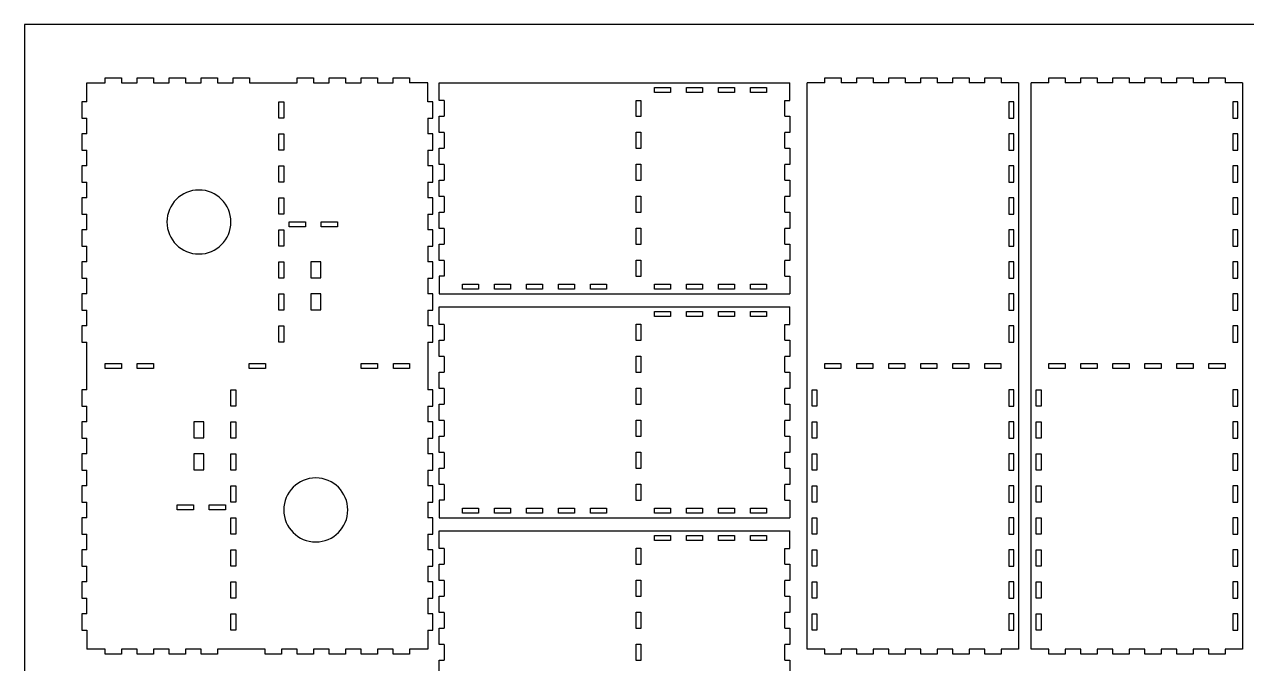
# Model space of a CAD drawing. Header units: millimetres. Extents: x -699 to 699, y -516 to 516.
# Drawn here: x -699 to 64, y 117 to 516 of the extents above; entities that cross this region are included whole.
import ezdxf

# ---------------------------------------------------------------- set-up
doc = ezdxf.new("R2010")
doc.units = ezdxf.units.MM
doc.layers.get('0').update_dxf_attribs({"lineweight": 25, "true_color": 0xffffff})
doc.layers.add('layer 1', color=1, linetype='Continuous', lineweight=25, true_color=0xff0000)

msp = doc.modelspace()

# ---------------------------------------------------------------- linework, layer by layer
for p, q in [((-648.6, 480), (-648.6, 483.1)), ((-648.6, 483.1), (-638.4, 483.1)), ((-638.4, 483.1), (-638.4, 480)), ((-628.6, 480), (-628.6, 483.1)), ((-628.6, 483.1), (-618.4, 483.1)), ((-618.4, 483.1), (-618.4, 480)), ((-608.6, 480), (-608.6, 483.1)), ((-608.6, 483.1), (-598.4, 483.1)), ((-598.4, 483.1), (-598.4, 480)), ((-588.6, 480), (-588.6, 483.1)), ((-588.6, 483.1), (-578.4, 483.1)), ((-578.4, 483.1), (-578.4, 480)), ((-568.6, 480), (-568.6, 483.1)), ((-568.6, 483.1), (-558.4, 483.1)), ((-558.4, 483.1), (-558.4, 480)), ((-528.6, 480), (-528.6, 483.1)), ((-528.6, 483.1), (-518.4, 483.1)), ((-518.4, 483.1), (-518.4, 480)), ((-508.6, 480), (-508.6, 483.1)), ((-508.6, 483.1), (-498.4, 483.1)), ((-498.4, 483.1), (-498.4, 480)), ((-488.6, 480), (-488.6, 483.1)), ((-488.6, 483.1), (-478.4, 483.1)), ((-478.4, 483.1), (-478.4, 480)), ((-468.6, 480), (-468.6, 483.1)), ((-468.6, 483.1), (-458.4, 483.1)), ((-458.4, 483.1), (-458.4, 480)), ((-199.1, 480), (-199.1, 483.1)), ((-199.1, 483.1), (-188.9, 483.1)), ((-188.9, 483.1), (-188.9, 480)), ((-179.1, 480), (-179.1, 483.1)), ((-179.1, 483.1), (-168.9, 483.1)), ((-168.9, 483.1), (-168.9, 480)), ((-159.1, 480), (-159.1, 483.1)), ((-159.1, 483.1), (-148.9, 483.1)), ((-148.9, 483.1), (-148.9, 480)), ((-139.1, 480), (-139.1, 483.1)), ((-139.1, 483.1), (-128.9, 483.1)), ((-128.9, 483.1), (-128.9, 480)), ((-119.1, 480), (-119.1, 483.1)), ((-119.1, 483.1), (-108.9, 483.1)), ((-108.9, 483.1), (-108.9, 480)), ((-99.1, 480), (-99.1, 483.1)), ((-99.1, 483.1), (-88.9, 483.1)), ((-88.9, 483.1), (-88.9, 480)), ((-59.1, 480), (-59.1, 483.1)), ((-59.1, 483.1), (-48.9, 483.1)), ((-48.9, 483.1), (-48.9, 480)), ((-39.1, 480), (-39.1, 483.1)), ((-39.1, 483.1), (-28.9, 483.1)), ((-28.9, 483.1), (-28.9, 480)), ((-19.1, 480), (-19.1, 483.1)), ((-19.1, 483.1), (-8.9, 483.1)), ((-8.9, 483.1), (-8.9, 480)), ((0.9, 480), (0.9, 483.1)), ((0.9, 483.1), (11.1, 483.1)), ((11.1, 483.1), (11.1, 480)), ((20.9, 480), (20.9, 483.1)), ((20.9, 483.1), (31.1, 483.1)), ((31.1, 483.1), (31.1, 480)), ((40.9, 480), (40.9, 483.1)), ((40.9, 483.1), (51.1, 483.1)), ((51.1, 483.1), (51.1, 480)), ((-660, 480), (-648.6, 480)), ((-660, 468.1), (-660, 480)), ((-638.4, 480), (-628.6, 480)), ((-618.4, 480), (-608.6, 480)), ((-598.4, 480), (-588.6, 480)), ((-578.4, 480), (-568.6, 480)), ((-558.4, 480), (-528.6, 480)), ((-518.4, 480), (-508.6, 480)), ((-498.4, 480), (-488.6, 480)), ((-478.4, 480), (-468.6, 480)), ((-447, 480), (-458.4, 480)), ((-447, 468.1), (-447, 480)), ((-440, 468.9), (-440, 480)), ((-440, 480), (-220.8, 480)), ((-305.45, 473.9), (-305.45, 477)), ((-305.45, 477), (-295.35, 477)), ((-295.35, 473.9), (-305.45, 473.9)), ((-295.35, 477), (-295.35, 473.9)), ((-285.45, 473.9), (-285.45, 477)), ((-285.45, 477), (-275.35, 477)), ((-275.35, 473.9), (-285.45, 473.9)), ((-275.35, 477), (-275.35, 473.9)), ((-265.45, 473.9), (-265.45, 477)), ((-265.45, 477), (-255.35, 477)), ((-255.35, 473.9), (-265.45, 473.9)), ((-255.35, 477), (-255.35, 473.9)), ((-245.45, 473.9), (-245.45, 477)), ((-245.45, 477), (-235.35, 477)), ((-235.35, 473.9), (-245.45, 473.9)), ((-235.35, 477), (-235.35, 473.9)), ((-220.8, 468.9), (-220.8, 480)), ((-199.1, 480), (-210, 480)), ((-210, 126), (-210, 480)), ((-179.1, 480), (-188.9, 480)), ((-159.1, 480), (-168.9, 480)), ((-139.1, 480), (-148.9, 480)), ((-119.1, 480), (-128.9, 480)), ((-99.1, 480), (-108.9, 480)), ((-78, 480), (-88.9, 480)), ((-78, 480), (-78, 126)), ((-59.1, 480), (-70, 480)), ((-70, 126), (-70, 480)), ((-39.1, 480), (-48.9, 480)), ((-19.1, 480), (-28.9, 480)), ((0.9, 480), (-8.9, 480)), ((20.9, 480), (11.1, 480)), ((40.9, 480), (31.1, 480)), ((62, 480), (51.1, 480)), ((62, 480), (62, 126)), ((-660, 468.1), (-663.1, 468.1)), ((-663.1, 468.1), (-663.1, 457.9)), ((-540.05, 457.95), (-540.05, 468.05)), ((-540.05, 468.05), (-536.95, 468.05)), ((-536.95, 468.05), (-536.95, 457.95)), ((-443.9, 468.1), (-447, 468.1)), ((-443.9, 457.9), (-443.9, 468.1)), ((-436.9, 468.9), (-440, 468.9)), ((-436.9, 468.9), (-436.9, 459.1)), ((-316.95, 469.05), (-313.85, 469.05)), ((-316.95, 458.95), (-316.95, 469.05)), ((-313.85, 469.05), (-313.85, 458.95)), ((-223.9, 468.9), (-220.8, 468.9)), ((-223.9, 459.1), (-223.9, 468.9)), ((-81, 468.05), (-84.1, 468.05)), ((-84.1, 468.05), (-84.1, 457.95)), ((-81, 457.95), (-81, 468.05)), ((59, 468.05), (55.9, 468.05)), ((55.9, 468.05), (55.9, 457.95)), ((59, 457.95), (59, 468.05)), ((-440, 448.9), (-440, 459.1)), ((-440, 459.1), (-436.9, 459.1)), ((-313.85, 458.95), (-316.95, 458.95)), ((-223.9, 459.1), (-220.8, 459.1)), ((-220.8, 459.1), (-220.8, 448.9)), ((-663.1, 457.9), (-660, 457.9)), ((-660, 448.1), (-660, 457.9)), ((-536.95, 457.95), (-540.05, 457.95)), ((-447, 457.9), (-443.9, 457.9)), ((-447, 457.9), (-447, 448.1)), ((-84.1, 457.95), (-81, 457.95)), ((55.9, 457.95), (59, 457.95)), ((-660, 448.1), (-663.1, 448.1)), ((-663.1, 448.1), (-663.1, 437.9)), ((-540.05, 437.95), (-540.05, 448.05)), ((-540.05, 448.05), (-536.95, 448.05)), ((-536.95, 448.05), (-536.95, 437.95)), ((-443.9, 448.1), (-447, 448.1)), ((-443.9, 437.9), (-443.9, 448.1)), ((-436.9, 448.9), (-440, 448.9)), ((-436.9, 448.9), (-436.9, 439.1)), ((-316.95, 449.05), (-313.85, 449.05)), ((-316.95, 438.95), (-316.95, 449.05)), ((-313.85, 449.05), (-313.85, 438.95)), ((-220.8, 448.9), (-223.9, 448.9)), ((-223.9, 439.1), (-223.9, 448.9)), ((-81, 448.05), (-84.1, 448.05)), ((-84.1, 448.05), (-84.1, 437.95)), ((-81, 437.95), (-81, 448.05)), ((59, 448.05), (55.9, 448.05)), ((55.9, 448.05), (55.9, 437.95)), ((59, 437.95), (59, 448.05)), ((-663.1, 437.9), (-660, 437.9)), ((-660, 428.1), (-660, 437.9)), ((-536.95, 437.95), (-540.05, 437.95)), ((-447, 437.9), (-443.9, 437.9)), ((-447, 437.9), (-447, 428.1)), ((-440, 428.9), (-440, 439.1)), ((-440, 439.1), (-436.9, 439.1)), ((-313.85, 438.95), (-316.95, 438.95)), ((-223.9, 439.1), (-220.8, 439.1)), ((-220.8, 439.1), (-220.8, 428.9)), ((-84.1, 437.95), (-81, 437.95)), ((55.9, 437.95), (59, 437.95)), ((-660, 428.1), (-663.1, 428.1)), ((-663.1, 428.1), (-663.1, 417.9)), ((-540.05, 417.95), (-540.05, 428.05)), ((-540.05, 428.05), (-536.95, 428.05)), ((-536.95, 428.05), (-536.95, 417.95)), ((-443.9, 428.1), (-447, 428.1)), ((-443.9, 417.9), (-443.9, 428.1)), ((-436.9, 428.9), (-440, 428.9)), ((-436.9, 428.9), (-436.9, 419.1)), ((-316.95, 429.05), (-313.85, 429.05)), ((-316.95, 418.95), (-316.95, 429.05)), ((-313.85, 429.05), (-313.85, 418.95)), ((-220.8, 428.9), (-223.9, 428.9)), ((-223.9, 419.1), (-223.9, 428.9)), ((-81, 428.05), (-84.1, 428.05)), ((-84.1, 428.05), (-84.1, 417.95)), ((-81, 417.95), (-81, 428.05)), ((59, 428.05), (55.9, 428.05)), ((55.9, 428.05), (55.9, 417.95)), ((59, 417.95), (59, 428.05)), ((-663.1, 417.9), (-660, 417.9)), ((-660, 408.1), (-660, 417.9)), ((-536.95, 417.95), (-540.05, 417.95)), ((-447, 417.9), (-443.9, 417.9)), ((-447, 417.9), (-447, 408.1)), ((-440, 408.9), (-440, 419.1)), ((-440, 419.1), (-436.9, 419.1)), ((-313.85, 418.95), (-316.95, 418.95)), ((-223.9, 419.1), (-220.8, 419.1)), ((-220.8, 419.1), (-220.8, 408.9)), ((-84.1, 417.95), (-81, 417.95)), ((55.9, 417.95), (59, 417.95)), ((-660, 408.1), (-663.1, 408.1)), ((-663.1, 408.1), (-663.1, 397.9)), ((-540.05, 397.95), (-540.05, 408.05)), ((-540.05, 408.05), (-536.95, 408.05)), ((-536.95, 408.05), (-536.95, 397.95)), ((-443.9, 408.1), (-447, 408.1)), ((-443.9, 397.9), (-443.9, 408.1)), ((-436.9, 408.9), (-440, 408.9)), ((-436.9, 408.9), (-436.9, 399.1)), ((-316.95, 409.05), (-313.85, 409.05)), ((-316.95, 398.95), (-316.95, 409.05)), ((-313.85, 409.05), (-313.85, 398.95)), ((-220.8, 408.9), (-223.9, 408.9)), ((-223.9, 399.1), (-223.9, 408.9)), ((-81, 408.05), (-84.1, 408.05)), ((-84.1, 408.05), (-84.1, 397.95)), ((-81, 397.95), (-81, 408.05)), ((59, 408.05), (55.9, 408.05)), ((55.9, 408.05), (55.9, 397.95)), ((59, 397.95), (59, 408.05)), ((-663.1, 397.9), (-660, 397.9)), ((-660, 388.1), (-660, 397.9)), ((-536.95, 397.95), (-540.05, 397.95)), ((-447, 397.9), (-443.9, 397.9)), ((-447, 397.9), (-447, 388.1)), ((-440, 388.9), (-440, 399.1)), ((-440, 399.1), (-436.9, 399.1)), ((-313.85, 398.95), (-316.95, 398.95)), ((-223.9, 399.1), (-220.8, 399.1)), ((-220.8, 399.1), (-220.8, 388.9)), ((-84.1, 397.95), (-81, 397.95)), ((55.9, 397.95), (59, 397.95)), ((-533.55, 389.9), (-533.55, 393)), ((-533.55, 393), (-523.45, 393)), ((-523.45, 389.9), (-533.55, 389.9)), ((-523.45, 393), (-523.45, 389.9)), ((-513.55, 389.9), (-513.55, 393)), ((-513.55, 393), (-503.45, 393)), ((-503.45, 389.9), (-513.55, 389.9)), ((-503.45, 393), (-503.45, 389.9)), ((-660, 388.1), (-663.1, 388.1)), ((-663.1, 388.1), (-663.1, 377.9)), ((-540.05, 377.95), (-540.05, 388.05)), ((-540.05, 388.05), (-536.95, 388.05)), ((-536.95, 388.05), (-536.95, 377.95)), ((-443.9, 388.1), (-447, 388.1)), ((-443.9, 377.9), (-443.9, 388.1)), ((-436.9, 388.9), (-440, 388.9)), ((-436.9, 388.9), (-436.9, 379.1)), ((-316.95, 389.05), (-313.85, 389.05)), ((-316.95, 378.95), (-316.95, 389.05)), ((-313.85, 389.05), (-313.85, 378.95)), ((-220.8, 388.9), (-223.9, 388.9)), ((-223.9, 379.1), (-223.9, 388.9)), ((-81, 388.05), (-84.1, 388.05)), ((-84.1, 388.05), (-84.1, 377.95)), ((-81, 377.95), (-81, 388.05)), ((59, 388.05), (55.9, 388.05)), ((55.9, 388.05), (55.9, 377.95)), ((59, 377.95), (59, 388.05)), ((-663.1, 377.9), (-660, 377.9)), ((-660, 368.1), (-660, 377.9)), ((-536.95, 377.95), (-540.05, 377.95)), ((-447, 377.9), (-443.9, 377.9)), ((-447, 377.9), (-447, 368.1)), ((-440, 368.9), (-440, 379.1)), ((-440, 379.1), (-436.9, 379.1)), ((-313.85, 378.95), (-316.95, 378.95)), ((-223.9, 379.1), (-220.8, 379.1)), ((-220.8, 379.1), (-220.8, 368.9)), ((-84.1, 377.95), (-81, 377.95)), ((55.9, 377.95), (59, 377.95)), ((-660, 368.1), (-663.1, 368.1)), ((-663.1, 368.1), (-663.1, 357.9)), ((-540.05, 357.95), (-540.05, 368.05)), ((-540.05, 368.05), (-536.95, 368.05)), ((-536.95, 368.05), (-536.95, 357.95)), ((-513.9, 368), (-520.1, 368)), ((-520.1, 368), (-520.1, 358)), ((-513.9, 358), (-513.9, 368)), ((-443.9, 368.1), (-447, 368.1)), ((-443.9, 357.9), (-443.9, 368.1)), ((-436.9, 368.9), (-440, 368.9)), ((-436.9, 368.9), (-436.9, 359.1)), ((-316.95, 369.05), (-313.85, 369.05)), ((-316.95, 358.95), (-316.95, 369.05)), ((-313.85, 369.05), (-313.85, 358.95)), ((-220.8, 368.9), (-223.9, 368.9)), ((-223.9, 359.1), (-223.9, 368.9)), ((-81, 368.05), (-84.1, 368.05)), ((-84.1, 368.05), (-84.1, 357.95)), ((-81, 357.95), (-81, 368.05)), ((59, 368.05), (55.9, 368.05)), ((55.9, 368.05), (55.9, 357.95)), ((59, 357.95), (59, 368.05)), ((-436.9, 359.1), (-440, 359.1)), ((-440, 359.1), (-440, 348)), ((-313.85, 358.95), (-316.95, 358.95)), ((-223.9, 359.1), (-220.8, 359.1)), ((-220.8, 359.1), (-220.8, 348)), ((-663.1, 357.9), (-660, 357.9)), ((-660, 348.1), (-660, 357.9)), ((-536.95, 357.95), (-540.05, 357.95)), ((-520.1, 358), (-513.9, 358)), ((-447, 357.9), (-443.9, 357.9)), ((-447, 357.9), (-447, 348.1)), ((-425.45, 351), (-425.45, 354.1)), ((-425.45, 354.1), (-415.35, 354.1)), ((-415.35, 354.1), (-415.35, 351)), ((-405.45, 351), (-405.45, 354.1)), ((-405.45, 354.1), (-395.35, 354.1)), ((-395.35, 354.1), (-395.35, 351)), ((-385.45, 351), (-385.45, 354.1)), ((-385.45, 354.1), (-375.35, 354.1)), ((-375.35, 354.1), (-375.35, 351)), ((-365.45, 351), (-365.45, 354.1)), ((-365.45, 354.1), (-355.35, 354.1)), ((-355.35, 354.1), (-355.35, 351)), ((-345.45, 351), (-345.45, 354.1)), ((-345.45, 354.1), (-335.35, 354.1)), ((-335.35, 354.1), (-335.35, 351)), ((-305.45, 351), (-305.45, 354.1)), ((-305.45, 354.1), (-295.35, 354.1)), ((-295.35, 354.1), (-295.35, 351)), ((-285.45, 351), (-285.45, 354.1)), ((-285.45, 354.1), (-275.35, 354.1)), ((-275.35, 354.1), (-275.35, 351)), ((-265.45, 351), (-265.45, 354.1)), ((-265.45, 354.1), (-255.35, 354.1)), ((-255.35, 354.1), (-255.35, 351)), ((-245.45, 351), (-245.45, 354.1)), ((-245.45, 354.1), (-235.35, 354.1)), ((-235.35, 354.1), (-235.35, 351)), ((-84.1, 357.95), (-81, 357.95)), ((55.9, 357.95), (59, 357.95)), ((-660, 348.1), (-663.1, 348.1)), ((-663.1, 348.1), (-663.1, 337.9)), ((-540.05, 337.95), (-540.05, 348.05)), ((-540.05, 348.05), (-536.95, 348.05)), ((-536.95, 348.05), (-536.95, 337.95)), ((-513.9, 348), (-520.1, 348)), ((-520.1, 348), (-520.1, 338)), ((-513.9, 338), (-513.9, 348)), ((-443.9, 348.1), (-447, 348.1)), ((-443.9, 337.9), (-443.9, 348.1)), ((-440, 348), (-220.8, 348)), ((-415.35, 351), (-425.45, 351)), ((-395.35, 351), (-405.45, 351)), ((-375.35, 351), (-385.45, 351)), ((-355.35, 351), (-365.45, 351)), ((-335.35, 351), (-345.45, 351)), ((-295.35, 351), (-305.45, 351)), ((-275.35, 351), (-285.45, 351)), ((-255.35, 351), (-265.45, 351)), ((-235.35, 351), (-245.45, 351)), ((-81, 348.05), (-84.1, 348.05)), ((-84.1, 348.05), (-84.1, 337.95)), ((-81, 337.95), (-81, 348.05)), ((59, 348.05), (55.9, 348.05)), ((55.9, 348.05), (55.9, 337.95)), ((59, 337.95), (59, 348.05)), ((-663.1, 337.9), (-660, 337.9)), ((-660, 328.1), (-660, 337.9)), ((-536.95, 337.95), (-540.05, 337.95)), ((-520.1, 338), (-513.9, 338)), ((-447, 337.9), (-443.9, 337.9)), ((-447, 337.9), (-447, 328.1)), ((-440, 328.9), (-440, 340)), ((-440, 340), (-220.8, 340)), ((-305.45, 333.9), (-305.45, 337)), ((-305.45, 337), (-295.35, 337)), ((-295.35, 337), (-295.35, 333.9)), ((-285.45, 333.9), (-285.45, 337)), ((-285.45, 337), (-275.35, 337)), ((-275.35, 337), (-275.35, 333.9)), ((-265.45, 333.9), (-265.45, 337)), ((-265.45, 337), (-255.35, 337)), ((-255.35, 337), (-255.35, 333.9)), ((-245.45, 333.9), (-245.45, 337)), ((-245.45, 337), (-235.35, 337)), ((-235.35, 337), (-235.35, 333.9)), ((-220.8, 328.9), (-220.8, 340)), ((-84.1, 337.95), (-81, 337.95)), ((55.9, 337.95), (59, 337.95)), ((-436.9, 328.9), (-440, 328.9)), ((-436.9, 328.9), (-436.9, 319.1)), ((-316.95, 329.05), (-313.85, 329.05)), ((-316.95, 318.95), (-316.95, 329.05)), ((-313.85, 329.05), (-313.85, 318.95)), ((-295.35, 333.9), (-305.45, 333.9)), ((-275.35, 333.9), (-285.45, 333.9)), ((-255.35, 333.9), (-265.45, 333.9)), ((-235.35, 333.9), (-245.45, 333.9)), ((-223.9, 328.9), (-220.8, 328.9)), ((-223.9, 319.1), (-223.9, 328.9)), ((-660, 328.1), (-663.1, 328.1)), ((-663.1, 328.1), (-663.1, 317.9)), ((-540.05, 317.95), (-540.05, 328.05)), ((-540.05, 328.05), (-536.95, 328.05)), ((-536.95, 328.05), (-536.95, 317.95)), ((-443.9, 328.1), (-447, 328.1)), ((-443.9, 317.9), (-443.9, 328.1)), ((-81, 328.05), (-84.1, 328.05)), ((-84.1, 328.05), (-84.1, 317.95)), ((-81, 317.95), (-81, 328.05)), ((59, 328.05), (55.9, 328.05)), ((55.9, 328.05), (55.9, 317.95)), ((59, 317.95), (59, 328.05)), ((-663.1, 317.9), (-660, 317.9)), ((-660, 288.1), (-660, 317.9)), ((-536.95, 317.95), (-540.05, 317.95)), ((-447, 317.9), (-443.9, 317.9)), ((-447, 317.9), (-447, 288.1)), ((-440, 308.9), (-440, 319.1)), ((-440, 319.1), (-436.9, 319.1)), ((-313.85, 318.95), (-316.95, 318.95)), ((-223.9, 319.1), (-220.8, 319.1)), ((-220.8, 319.1), (-220.8, 308.9)), ((-84.1, 317.95), (-81, 317.95)), ((55.9, 317.95), (59, 317.95)), ((-436.9, 308.9), (-440, 308.9)), ((-436.9, 308.9), (-436.9, 299.1)), ((-316.95, 309.05), (-313.85, 309.05)), ((-316.95, 298.95), (-316.95, 309.05)), ((-313.85, 309.05), (-313.85, 298.95)), ((-220.8, 308.9), (-223.9, 308.9)), ((-223.9, 299.1), (-223.9, 308.9)), ((-648.55, 301.45), (-648.55, 304.55)), ((-648.55, 304.55), (-638.45, 304.55)), ((-638.45, 301.45), (-648.55, 301.45)), ((-638.45, 304.55), (-638.45, 301.45)), ((-628.55, 301.45), (-628.55, 304.55)), ((-628.55, 304.55), (-618.45, 304.55)), ((-618.45, 301.45), (-628.55, 301.45)), ((-618.45, 304.55), (-618.45, 301.45)), ((-558.55, 301.45), (-558.55, 304.55)), ((-558.55, 304.55), (-548.45, 304.55)), ((-548.45, 301.45), (-558.55, 301.45)), ((-548.45, 304.55), (-548.45, 301.45)), ((-488.55, 301.45), (-488.55, 304.55)), ((-488.55, 304.55), (-478.45, 304.55)), ((-478.45, 301.45), (-488.55, 301.45)), ((-478.45, 304.55), (-478.45, 301.45)), ((-468.55, 301.45), (-468.55, 304.55)), ((-468.55, 304.55), (-458.45, 304.55)), ((-458.45, 301.45), (-468.55, 301.45)), ((-458.45, 304.55), (-458.45, 301.45)), ((-440, 288.9), (-440, 299.1)), ((-440, 299.1), (-436.9, 299.1)), ((-313.85, 298.95), (-316.95, 298.95)), ((-223.9, 299.1), (-220.8, 299.1)), ((-220.8, 299.1), (-220.8, 288.9)), ((-199.05, 301.45), (-199.05, 304.55)), ((-199.05, 304.55), (-188.95, 304.55)), ((-188.95, 301.45), (-199.05, 301.45)), ((-188.95, 304.55), (-188.95, 301.45)), ((-179.05, 301.45), (-179.05, 304.55)), ((-179.05, 304.55), (-168.95, 304.55)), ((-168.95, 301.45), (-179.05, 301.45)), ((-168.95, 304.55), (-168.95, 301.45)), ((-159.05, 301.45), (-159.05, 304.55)), ((-159.05, 304.55), (-148.95, 304.55)), ((-148.95, 301.45), (-159.05, 301.45)), ((-148.95, 304.55), (-148.95, 301.45)), ((-139.05, 301.45), (-139.05, 304.55)), ((-139.05, 304.55), (-128.95, 304.55)), ((-128.95, 301.45), (-139.05, 301.45)), ((-128.95, 304.55), (-128.95, 301.45)), ((-119.05, 301.45), (-119.05, 304.55)), ((-119.05, 304.55), (-108.95, 304.55)), ((-108.95, 301.45), (-119.05, 301.45)), ((-108.95, 304.55), (-108.95, 301.45)), ((-99.05, 301.45), (-99.05, 304.55)), ((-99.05, 304.55), (-88.95, 304.55)), ((-88.95, 301.45), (-99.05, 301.45)), ((-88.95, 304.55), (-88.95, 301.45)), ((-59.05, 301.45), (-59.05, 304.55)), ((-59.05, 304.55), (-48.95, 304.55)), ((-48.95, 301.45), (-59.05, 301.45)), ((-48.95, 304.55), (-48.95, 301.45)), ((-39.05, 301.45), (-39.05, 304.55)), ((-39.05, 304.55), (-28.95, 304.55)), ((-28.95, 301.45), (-39.05, 301.45)), ((-28.95, 304.55), (-28.95, 301.45)), ((-19.05, 301.45), (-19.05, 304.55)), ((-19.05, 304.55), (-8.95, 304.55)), ((-8.95, 301.45), (-19.05, 301.45)), ((-8.95, 304.55), (-8.95, 301.45)), ((0.95, 301.45), (0.95, 304.55)), ((0.95, 304.55), (11.05, 304.55)), ((11.05, 301.45), (0.95, 301.45)), ((11.05, 304.55), (11.05, 301.45)), ((20.95, 301.45), (20.95, 304.55)), ((20.95, 304.55), (31.05, 304.55)), ((31.05, 301.45), (20.95, 301.45)), ((31.05, 304.55), (31.05, 301.45)), ((40.95, 301.45), (40.95, 304.55)), ((40.95, 304.55), (51.05, 304.55)), ((51.05, 301.45), (40.95, 301.45)), ((51.05, 304.55), (51.05, 301.45)), ((-660, 288.1), (-663.1, 288.1)), ((-663.1, 288.1), (-663.1, 277.9)), ((-570.05, 288.05), (-566.95, 288.05)), ((-570.05, 277.95), (-570.05, 288.05)), ((-566.95, 288.05), (-566.95, 277.95)), ((-443.9, 288.1), (-447, 288.1)), ((-443.9, 277.9), (-443.9, 288.1)), ((-436.9, 288.9), (-440, 288.9)), ((-436.9, 288.9), (-436.9, 279.1)), ((-316.95, 289.05), (-313.85, 289.05)), ((-316.95, 278.95), (-316.95, 289.05)), ((-313.85, 289.05), (-313.85, 278.95)), ((-220.8, 288.9), (-223.9, 288.9)), ((-223.9, 279.1), (-223.9, 288.9)), ((-207, 277.95), (-207, 288.05)), ((-207, 288.05), (-203.9, 288.05)), ((-203.9, 288.05), (-203.9, 277.95)), ((-81, 288.05), (-84.1, 288.05)), ((-84.1, 288.05), (-84.1, 277.95)), ((-81, 277.95), (-81, 288.05)), ((-67, 277.95), (-67, 288.05)), ((-67, 288.05), (-63.9, 288.05)), ((-63.9, 288.05), (-63.9, 277.95)), ((59, 288.05), (55.9, 288.05)), ((55.9, 288.05), (55.9, 277.95)), ((59, 277.95), (59, 288.05)), ((-663.1, 277.9), (-660, 277.9)), ((-660, 268.1), (-660, 277.9)), ((-566.95, 277.95), (-570.05, 277.95)), ((-447, 277.9), (-443.9, 277.9)), ((-447, 277.9), (-447, 268.1)), ((-440, 268.9), (-440, 279.1)), ((-440, 279.1), (-436.9, 279.1)), ((-313.85, 278.95), (-316.95, 278.95)), ((-223.9, 279.1), (-220.8, 279.1)), ((-220.8, 279.1), (-220.8, 268.9)), ((-203.9, 277.95), (-207, 277.95)), ((-84.1, 277.95), (-81, 277.95)), ((-63.9, 277.95), (-67, 277.95)), ((55.9, 277.95), (59, 277.95)), ((-660, 268.1), (-663.1, 268.1)), ((-663.1, 268.1), (-663.1, 257.9)), ((-586.9, 268), (-593.1, 268)), ((-593.1, 268), (-593.1, 258)), ((-586.9, 258), (-586.9, 268)), ((-570.05, 268.05), (-566.95, 268.05)), ((-570.05, 257.95), (-570.05, 268.05)), ((-566.95, 268.05), (-566.95, 257.95)), ((-443.9, 268.1), (-447, 268.1)), ((-443.9, 257.9), (-443.9, 268.1)), ((-436.9, 268.9), (-440, 268.9)), ((-436.9, 268.9), (-436.9, 259.1)), ((-316.95, 269.05), (-313.85, 269.05)), ((-316.95, 258.95), (-316.95, 269.05)), ((-313.85, 269.05), (-313.85, 258.95)), ((-220.8, 268.9), (-223.9, 268.9)), ((-223.9, 259.1), (-223.9, 268.9)), ((-207, 257.95), (-207, 268.05)), ((-207, 268.05), (-203.9, 268.05)), ((-203.9, 268.05), (-203.9, 257.95)), ((-81, 268.05), (-84.1, 268.05)), ((-84.1, 268.05), (-84.1, 257.95)), ((-81, 257.95), (-81, 268.05)), ((-67, 257.95), (-67, 268.05)), ((-67, 268.05), (-63.9, 268.05)), ((-63.9, 268.05), (-63.9, 257.95)), ((59, 268.05), (55.9, 268.05)), ((55.9, 268.05), (55.9, 257.95)), ((59, 257.95), (59, 268.05)), ((-663.1, 257.9), (-660, 257.9)), ((-660, 248.1), (-660, 257.9)), ((-593.1, 258), (-586.9, 258)), ((-566.95, 257.95), (-570.05, 257.95)), ((-447, 257.9), (-443.9, 257.9)), ((-447, 257.9), (-447, 248.1)), ((-440, 248.9), (-440, 259.1)), ((-440, 259.1), (-436.9, 259.1)), ((-313.85, 258.95), (-316.95, 258.95)), ((-223.9, 259.1), (-220.8, 259.1)), ((-220.8, 259.1), (-220.8, 248.9)), ((-203.9, 257.95), (-207, 257.95)), ((-84.1, 257.95), (-81, 257.95)), ((-63.9, 257.95), (-67, 257.95)), ((55.9, 257.95), (59, 257.95)), ((-660, 248.1), (-663.1, 248.1)), ((-663.1, 248.1), (-663.1, 237.9)), ((-586.9, 248), (-593.1, 248)), ((-593.1, 248), (-593.1, 238)), ((-586.9, 238), (-586.9, 248)), ((-570.05, 248.05), (-566.95, 248.05)), ((-570.05, 237.95), (-570.05, 248.05)), ((-566.95, 248.05), (-566.95, 237.95)), ((-443.9, 248.1), (-447, 248.1)), ((-443.9, 237.9), (-443.9, 248.1)), ((-436.9, 248.9), (-440, 248.9)), ((-436.9, 248.9), (-436.9, 239.1)), ((-316.95, 249.05), (-313.85, 249.05)), ((-316.95, 238.95), (-316.95, 249.05)), ((-313.85, 249.05), (-313.85, 238.95)), ((-220.8, 248.9), (-223.9, 248.9)), ((-223.9, 239.1), (-223.9, 248.9)), ((-207, 237.95), (-207, 248.05)), ((-207, 248.05), (-203.9, 248.05)), ((-203.9, 248.05), (-203.9, 237.95)), ((-81, 248.05), (-84.1, 248.05)), ((-84.1, 248.05), (-84.1, 237.95)), ((-81, 237.95), (-81, 248.05)), ((-67, 237.95), (-67, 248.05)), ((-67, 248.05), (-63.9, 248.05)), ((-63.9, 248.05), (-63.9, 237.95)), ((59, 248.05), (55.9, 248.05)), ((55.9, 248.05), (55.9, 237.95)), ((59, 237.95), (59, 248.05)), ((-663.1, 237.9), (-660, 237.9)), ((-660, 228.1), (-660, 237.9)), ((-593.1, 238), (-586.9, 238)), ((-566.95, 237.95), (-570.05, 237.95)), ((-447, 237.9), (-443.9, 237.9)), ((-447, 237.9), (-447, 228.1)), ((-440, 228.9), (-440, 239.1)), ((-440, 239.1), (-436.9, 239.1)), ((-313.85, 238.95), (-316.95, 238.95)), ((-223.9, 239.1), (-220.8, 239.1)), ((-220.8, 239.1), (-220.8, 228.9)), ((-203.9, 237.95), (-207, 237.95)), ((-84.1, 237.95), (-81, 237.95)), ((-63.9, 237.95), (-67, 237.95)), ((55.9, 237.95), (59, 237.95)), ((-316.95, 229.05), (-313.85, 229.05)), ((-316.95, 218.95), (-316.95, 229.05)), ((-313.85, 229.05), (-313.85, 218.95)), ((-660, 228.1), (-663.1, 228.1)), ((-663.1, 228.1), (-663.1, 217.9)), ((-570.05, 228.05), (-566.95, 228.05)), ((-570.05, 217.95), (-570.05, 228.05)), ((-566.95, 228.05), (-566.95, 217.95)), ((-443.9, 228.1), (-447, 228.1)), ((-443.9, 217.9), (-443.9, 228.1)), ((-436.9, 228.9), (-440, 228.9)), ((-436.9, 228.9), (-436.9, 219.1)), ((-220.8, 228.9), (-223.9, 228.9)), ((-223.9, 219.1), (-223.9, 228.9)), ((-207, 217.95), (-207, 228.05)), ((-207, 228.05), (-203.9, 228.05)), ((-203.9, 228.05), (-203.9, 217.95)), ((-81, 228.05), (-84.1, 228.05)), ((-84.1, 228.05), (-84.1, 217.95)), ((-81, 217.95), (-81, 228.05)), ((-67, 217.95), (-67, 228.05)), ((-67, 228.05), (-63.9, 228.05)), ((-63.9, 228.05), (-63.9, 217.95)), ((59, 228.05), (55.9, 228.05)), ((55.9, 228.05), (55.9, 217.95)), ((59, 217.95), (59, 228.05)), ((-663.1, 217.9), (-660, 217.9)), ((-660, 208.1), (-660, 217.9)), ((-603.55, 213), (-603.55, 216.1)), ((-603.55, 216.1), (-593.45, 216.1)), ((-593.45, 216.1), (-593.45, 213)), ((-583.55, 213), (-583.55, 216.1)), ((-583.55, 216.1), (-573.45, 216.1)), ((-573.45, 216.1), (-573.45, 213)), ((-566.95, 217.95), (-570.05, 217.95)), ((-447, 217.9), (-443.9, 217.9)), ((-447, 217.9), (-447, 208.1)), ((-436.9, 219.1), (-440, 219.1)), ((-440, 219.1), (-440, 208)), ((-425.45, 211), (-425.45, 214.1)), ((-425.45, 214.1), (-415.35, 214.1)), ((-415.35, 214.1), (-415.35, 211)), ((-405.45, 211), (-405.45, 214.1)), ((-405.45, 214.1), (-395.35, 214.1)), ((-395.35, 214.1), (-395.35, 211)), ((-385.45, 211), (-385.45, 214.1)), ((-385.45, 214.1), (-375.35, 214.1)), ((-375.35, 214.1), (-375.35, 211)), ((-365.45, 211), (-365.45, 214.1)), ((-365.45, 214.1), (-355.35, 214.1)), ((-355.35, 214.1), (-355.35, 211)), ((-345.45, 211), (-345.45, 214.1)), ((-345.45, 214.1), (-335.35, 214.1)), ((-335.35, 214.1), (-335.35, 211)), ((-313.85, 218.95), (-316.95, 218.95)), ((-305.45, 211), (-305.45, 214.1)), ((-305.45, 214.1), (-295.35, 214.1)), ((-295.35, 214.1), (-295.35, 211)), ((-285.45, 211), (-285.45, 214.1)), ((-285.45, 214.1), (-275.35, 214.1)), ((-275.35, 214.1), (-275.35, 211)), ((-265.45, 211), (-265.45, 214.1)), ((-265.45, 214.1), (-255.35, 214.1)), ((-255.35, 214.1), (-255.35, 211)), ((-245.45, 211), (-245.45, 214.1)), ((-245.45, 214.1), (-235.35, 214.1)), ((-235.35, 214.1), (-235.35, 211)), ((-223.9, 219.1), (-220.8, 219.1)), ((-220.8, 219.1), (-220.8, 208)), ((-203.9, 217.95), (-207, 217.95)), ((-84.1, 217.95), (-81, 217.95)), ((-63.9, 217.95), (-67, 217.95)), ((55.9, 217.95), (59, 217.95)), ((-660, 208.1), (-663.1, 208.1)), ((-663.1, 208.1), (-663.1, 197.9)), ((-593.45, 213), (-603.55, 213)), ((-573.45, 213), (-583.55, 213)), ((-570.05, 208.05), (-566.95, 208.05)), ((-570.05, 197.95), (-570.05, 208.05)), ((-566.95, 208.05), (-566.95, 197.95)), ((-443.9, 208.1), (-447, 208.1)), ((-443.9, 197.9), (-443.9, 208.1)), ((-440, 208), (-220.8, 208)), ((-415.35, 211), (-425.45, 211)), ((-395.35, 211), (-405.45, 211)), ((-375.35, 211), (-385.45, 211)), ((-355.35, 211), (-365.45, 211)), ((-335.35, 211), (-345.45, 211)), ((-295.35, 211), (-305.45, 211)), ((-275.35, 211), (-285.45, 211)), ((-255.35, 211), (-265.45, 211)), ((-235.35, 211), (-245.45, 211)), ((-207, 197.95), (-207, 208.05)), ((-207, 208.05), (-203.9, 208.05)), ((-203.9, 208.05), (-203.9, 197.95)), ((-81, 208.05), (-84.1, 208.05)), ((-84.1, 208.05), (-84.1, 197.95)), ((-81, 197.95), (-81, 208.05)), ((-67, 197.95), (-67, 208.05)), ((-67, 208.05), (-63.9, 208.05)), ((-63.9, 208.05), (-63.9, 197.95)), ((59, 208.05), (55.9, 208.05)), ((55.9, 208.05), (55.9, 197.95)), ((59, 197.95), (59, 208.05)), ((-440, 188.9), (-440, 200)), ((-440, 200), (-220.8, 200)), ((-220.8, 188.9), (-220.8, 200)), ((-663.1, 197.9), (-660, 197.9)), ((-660, 188.1), (-660, 197.9)), ((-566.95, 197.95), (-570.05, 197.95)), ((-447, 197.9), (-443.9, 197.9)), ((-447, 197.9), (-447, 188.1)), ((-305.45, 193.9), (-305.45, 197)), ((-305.45, 197), (-295.35, 197)), ((-295.35, 193.9), (-305.45, 193.9)), ((-295.35, 197), (-295.35, 193.9)), ((-285.45, 193.9), (-285.45, 197)), ((-285.45, 197), (-275.35, 197)), ((-275.35, 193.9), (-285.45, 193.9)), ((-275.35, 197), (-275.35, 193.9)), ((-265.45, 193.9), (-265.45, 197)), ((-265.45, 197), (-255.35, 197)), ((-255.35, 193.9), (-265.45, 193.9)), ((-255.35, 197), (-255.35, 193.9)), ((-245.45, 193.9), (-245.45, 197)), ((-245.45, 197), (-235.35, 197)), ((-235.35, 193.9), (-245.45, 193.9)), ((-235.35, 197), (-235.35, 193.9)), ((-203.9, 197.95), (-207, 197.95)), ((-84.1, 197.95), (-81, 197.95)), ((-63.9, 197.95), (-67, 197.95)), ((55.9, 197.95), (59, 197.95)), ((-660, 188.1), (-663.1, 188.1)), ((-663.1, 188.1), (-663.1, 177.9)), ((-570.05, 188.05), (-566.95, 188.05)), ((-570.05, 177.95), (-570.05, 188.05)), ((-566.95, 188.05), (-566.95, 177.95)), ((-443.9, 188.1), (-447, 188.1)), ((-443.9, 177.9), (-443.9, 188.1)), ((-436.9, 188.9), (-440, 188.9)), ((-436.9, 188.9), (-436.9, 179.1)), ((-316.95, 189.05), (-313.85, 189.05)), ((-316.95, 178.95), (-316.95, 189.05)), ((-313.85, 189.05), (-313.85, 178.95)), ((-223.9, 188.9), (-220.8, 188.9)), ((-223.9, 179.1), (-223.9, 188.9)), ((-207, 177.95), (-207, 188.05)), ((-207, 188.05), (-203.9, 188.05)), ((-203.9, 188.05), (-203.9, 177.95)), ((-81, 188.05), (-84.1, 188.05)), ((-84.1, 188.05), (-84.1, 177.95)), ((-81, 177.95), (-81, 188.05)), ((-67, 177.95), (-67, 188.05)), ((-67, 188.05), (-63.9, 188.05)), ((-63.9, 188.05), (-63.9, 177.95)), ((59, 188.05), (55.9, 188.05)), ((55.9, 188.05), (55.9, 177.95)), ((59, 177.95), (59, 188.05)), ((-663.1, 177.9), (-660, 177.9)), ((-660, 168.1), (-660, 177.9)), ((-566.95, 177.95), (-570.05, 177.95)), ((-447, 177.9), (-443.9, 177.9)), ((-447, 177.9), (-447, 168.1)), ((-440, 168.9), (-440, 179.1)), ((-440, 179.1), (-436.9, 179.1)), ((-313.85, 178.95), (-316.95, 178.95)), ((-223.9, 179.1), (-220.8, 179.1)), ((-220.8, 179.1), (-220.8, 168.9)), ((-203.9, 177.95), (-207, 177.95)), ((-84.1, 177.95), (-81, 177.95)), ((-63.9, 177.95), (-67, 177.95)), ((55.9, 177.95), (59, 177.95)), ((-660, 168.1), (-663.1, 168.1)), ((-663.1, 168.1), (-663.1, 157.9)), ((-570.05, 168.05), (-566.95, 168.05)), ((-570.05, 157.95), (-570.05, 168.05)), ((-566.95, 168.05), (-566.95, 157.95)), ((-443.9, 168.1), (-447, 168.1)), ((-443.9, 157.9), (-443.9, 168.1)), ((-436.9, 168.9), (-440, 168.9)), ((-436.9, 168.9), (-436.9, 159.1)), ((-316.95, 169.05), (-313.85, 169.05)), ((-316.95, 158.95), (-316.95, 169.05)), ((-313.85, 169.05), (-313.85, 158.95)), ((-220.8, 168.9), (-223.9, 168.9)), ((-223.9, 159.1), (-223.9, 168.9)), ((-207, 157.95), (-207, 168.05)), ((-207, 168.05), (-203.9, 168.05)), ((-203.9, 168.05), (-203.9, 157.95)), ((-81, 168.05), (-84.1, 168.05)), ((-84.1, 168.05), (-84.1, 157.95)), ((-81, 157.95), (-81, 168.05)), ((-67, 157.95), (-67, 168.05)), ((-67, 168.05), (-63.9, 168.05)), ((-63.9, 168.05), (-63.9, 157.95)), ((59, 168.05), (55.9, 168.05)), ((55.9, 168.05), (55.9, 157.95)), ((59, 157.95), (59, 168.05)), ((-663.1, 157.9), (-660, 157.9)), ((-660, 148.1), (-660, 157.9)), ((-566.95, 157.95), (-570.05, 157.95)), ((-447, 157.9), (-443.9, 157.9)), ((-447, 157.9), (-447, 148.1)), ((-440, 148.9), (-440, 159.1)), ((-440, 159.1), (-436.9, 159.1)), ((-313.85, 158.95), (-316.95, 158.95)), ((-223.9, 159.1), (-220.8, 159.1)), ((-220.8, 159.1), (-220.8, 148.9)), ((-203.9, 157.95), (-207, 157.95)), ((-84.1, 157.95), (-81, 157.95)), ((-63.9, 157.95), (-67, 157.95)), ((55.9, 157.95), (59, 157.95)), ((-660, 148.1), (-663.1, 148.1)), ((-663.1, 148.1), (-663.1, 137.9)), ((-570.05, 148.05), (-566.95, 148.05)), ((-570.05, 137.95), (-570.05, 148.05)), ((-566.95, 148.05), (-566.95, 137.95)), ((-443.9, 148.1), (-447, 148.1)), ((-443.9, 137.9), (-443.9, 148.1)), ((-436.9, 148.9), (-440, 148.9)), ((-436.9, 148.9), (-436.9, 139.1)), ((-316.95, 149.05), (-313.85, 149.05)), ((-316.95, 138.95), (-316.95, 149.05)), ((-313.85, 149.05), (-313.85, 138.95)), ((-220.8, 148.9), (-223.9, 148.9)), ((-223.9, 139.1), (-223.9, 148.9)), ((-207, 137.95), (-207, 148.05)), ((-207, 148.05), (-203.9, 148.05)), ((-203.9, 148.05), (-203.9, 137.95)), ((-81, 148.05), (-84.1, 148.05)), ((-84.1, 148.05), (-84.1, 137.95)), ((-81, 137.95), (-81, 148.05)), ((-67, 137.95), (-67, 148.05)), ((-67, 148.05), (-63.9, 148.05)), ((-63.9, 148.05), (-63.9, 137.95)), ((59, 148.05), (55.9, 148.05)), ((55.9, 148.05), (55.9, 137.95)), ((59, 137.95), (59, 148.05)), ((-663.1, 137.9), (-660, 137.9)), ((-660, 137.9), (-660, 126)), ((-566.95, 137.95), (-570.05, 137.95)), ((-447, 137.9), (-443.9, 137.9)), ((-447, 137.9), (-447, 126)), ((-440, 128.9), (-440, 139.1)), ((-440, 139.1), (-436.9, 139.1)), ((-313.85, 138.95), (-316.95, 138.95)), ((-223.9, 139.1), (-220.8, 139.1)), ((-220.8, 139.1), (-220.8, 128.9)), ((-203.9, 137.95), (-207, 137.95)), ((-84.1, 137.95), (-81, 137.95)), ((-63.9, 137.95), (-67, 137.95)), ((55.9, 137.95), (59, 137.95)), ((-648.6, 126), (-660, 126)), ((-648.6, 122.9), (-648.6, 126)), ((-638.4, 122.9), (-648.6, 122.9)), ((-638.4, 126), (-638.4, 122.9)), ((-628.6, 126), (-638.4, 126)), ((-628.6, 122.9), (-628.6, 126)), ((-618.4, 122.9), (-628.6, 122.9)), ((-618.4, 126), (-618.4, 122.9)), ((-608.6, 126), (-618.4, 126)), ((-608.6, 122.9), (-608.6, 126)), ((-598.4, 122.9), (-608.6, 122.9)), ((-598.4, 126), (-598.4, 122.9)), ((-588.6, 126), (-598.4, 126)), ((-588.6, 122.9), (-588.6, 126)), ((-578.4, 122.9), (-588.6, 122.9)), ((-578.4, 126), (-578.4, 122.9)), ((-548.6, 126), (-578.4, 126)), ((-548.6, 122.9), (-548.6, 126)), ((-538.4, 122.9), (-548.6, 122.9)), ((-538.4, 126), (-538.4, 122.9)), ((-528.6, 126), (-538.4, 126)), ((-528.6, 122.9), (-528.6, 126)), ((-518.4, 122.9), (-528.6, 122.9)), ((-518.4, 126), (-518.4, 122.9)), ((-508.6, 126), (-518.4, 126)), ((-508.6, 122.9), (-508.6, 126)), ((-498.4, 122.9), (-508.6, 122.9)), ((-498.4, 126), (-498.4, 122.9)), ((-488.6, 126), (-498.4, 126)), ((-488.6, 122.9), (-488.6, 126)), ((-478.4, 122.9), (-488.6, 122.9)), ((-478.4, 126), (-478.4, 122.9)), ((-468.6, 126), (-478.4, 126)), ((-468.6, 122.9), (-468.6, 126)), ((-458.4, 122.9), (-468.6, 122.9)), ((-458.4, 126), (-458.4, 122.9)), ((-447, 126), (-458.4, 126)), ((-436.9, 128.9), (-440, 128.9)), ((-436.9, 128.9), (-436.9, 119.1)), ((-316.95, 129.05), (-313.85, 129.05)), ((-316.95, 118.95), (-316.95, 129.05)), ((-313.85, 129.05), (-313.85, 118.95)), ((-220.8, 128.9), (-223.9, 128.9)), ((-223.9, 119.1), (-223.9, 128.9)), ((-199.1, 126), (-210, 126)), ((-199.1, 122.9), (-199.1, 126)), ((-188.9, 122.9), (-199.1, 122.9)), ((-188.9, 126), (-188.9, 122.9)), ((-179.1, 126), (-188.9, 126)), ((-179.1, 122.9), (-179.1, 126)), ((-168.9, 122.9), (-179.1, 122.9)), ((-168.9, 126), (-168.9, 122.9)), ((-159.1, 126), (-168.9, 126)), ((-159.1, 122.9), (-159.1, 126)), ((-148.9, 122.9), (-159.1, 122.9)), ((-148.9, 126), (-148.9, 122.9)), ((-139.1, 126), (-148.9, 126)), ((-139.1, 122.9), (-139.1, 126)), ((-128.9, 122.9), (-139.1, 122.9)), ((-128.9, 126), (-128.9, 122.9)), ((-119.1, 126), (-128.9, 126)), ((-119.1, 122.9), (-119.1, 126)), ((-108.9, 122.9), (-119.1, 122.9)), ((-108.9, 126), (-108.9, 122.9)), ((-99.1, 126), (-108.9, 126)), ((-99.1, 122.9), (-99.1, 126)), ((-88.9, 122.9), (-99.1, 122.9)), ((-88.9, 126), (-88.9, 122.9)), ((-78, 126), (-88.9, 126)), ((-59.1, 126), (-70, 126)), ((-59.1, 122.9), (-59.1, 126)), ((-48.9, 122.9), (-59.1, 122.9)), ((-48.9, 126), (-48.9, 122.9)), ((-39.1, 126), (-48.9, 126)), ((-39.1, 122.9), (-39.1, 126)), ((-28.9, 122.9), (-39.1, 122.9)), ((-28.9, 126), (-28.9, 122.9)), ((-19.1, 126), (-28.9, 126)), ((-19.1, 122.9), (-19.1, 126)), ((-8.9, 122.9), (-19.1, 122.9)), ((-8.9, 126), (-8.9, 122.9)), ((0.9, 126), (-8.9, 126)), ((0.9, 122.9), (0.9, 126)), ((11.1, 122.9), (0.9, 122.9)), ((11.1, 126), (11.1, 122.9)), ((20.9, 126), (11.1, 126)), ((20.9, 122.9), (20.9, 126)), ((31.1, 122.9), (20.9, 122.9)), ((31.1, 126), (31.1, 122.9)), ((40.9, 126), (31.1, 126)), ((40.9, 122.9), (40.9, 126)), ((51.1, 122.9), (40.9, 122.9)), ((51.1, 126), (51.1, 122.9)), ((62, 126), (51.1, 126)), ((-440, 108.9), (-440, 119.1)), ((-440, 119.1), (-436.9, 119.1)), ((-313.85, 118.95), (-316.95, 118.95)), ((-223.9, 119.1), (-220.8, 119.1)), ((-220.8, 119.1), (-220.8, 108.9))]:
    msp.add_line(p, q)
for centre, start, end in [((-590, 393), 0, 180), ((-590, 393), 180, 0), ((-517, 213), 0, 180), ((-517, 213), 180, 0)]:
    msp.add_arc(centre, 20, start, end)
at = {"layer": 'layer 1'}
for p, q in [((699, 516.5), (-699, 516.5)), ((-699, 516.5), (-699, -516.5))]:
    msp.add_line(p, q, dxfattribs=at)

doc.saveas('drawing.dxf')
